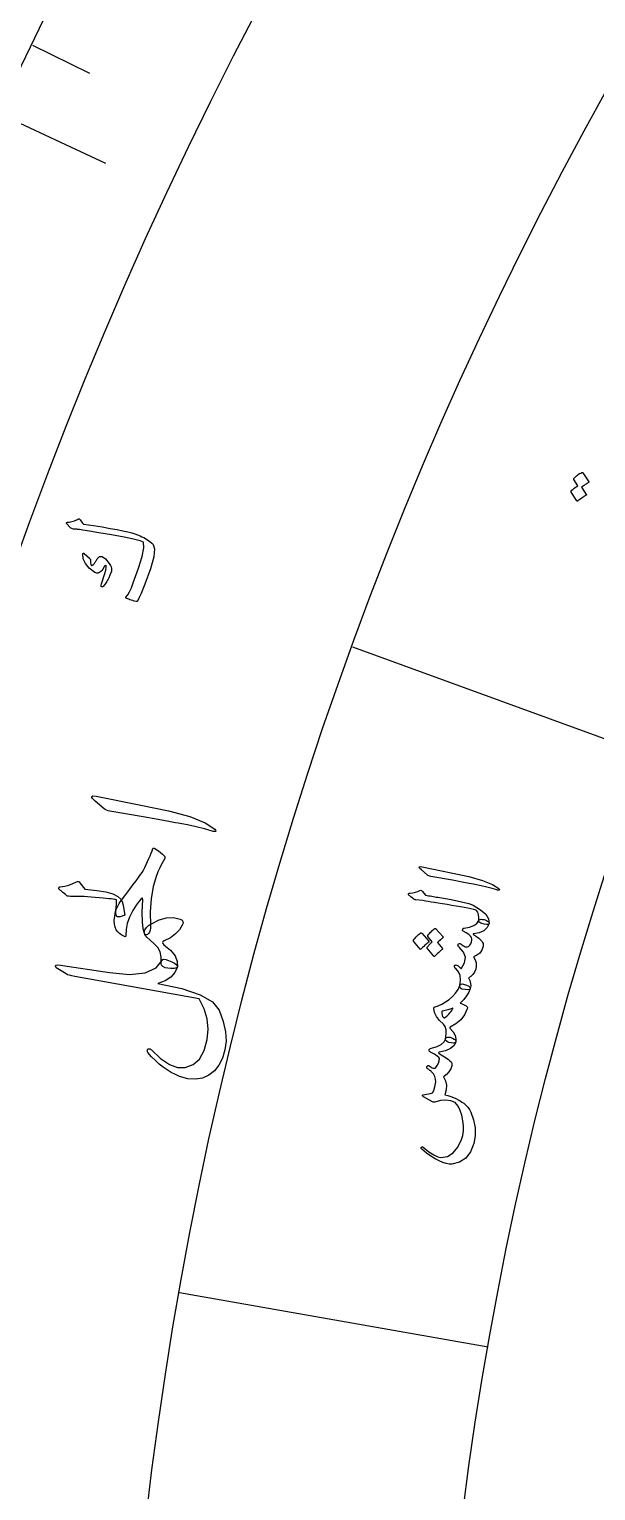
# Model space of a CAD drawing. Header units: millimetres. Extents: x -77 to 77, y -78 to 103.
# Drawn here: x -63.09 to -53.99, y 7.51 to 31 of the extents above; entities that cross this region are included whole.
import ezdxf

# ---------------------------------------------------------------- set-up
doc = ezdxf.new("R2010")
doc.units = ezdxf.units.MM
for name, color, linetype in [('ENGRAVE', 7, 'Continuous'), ('ENGRAVE_FINE', 8, 'Continuous'), ('TEXT', 5, 'Continuous')]:
    doc.layers.add(name, color=color, linetype=linetype)

msp = doc.modelspace()

# ---------------------------------------------------------------- linework, layer by layer
at = {"layer": 'ENGRAVE'}
msp.add_lwpolyline([(-63.5662, 29.6414), (-61.8664, 28.8488)], dxfattribs=at)
for radius in [75.95, 75.95, 73.9156, 70.1375, 70.1375, 67.1538, 61.6125, 61.6125, 56.575, 56.575]:
    msp.add_circle((0, 0), radius, dxfattribs=at)
at = {"layer": 'ENGRAVE_FINE'}
for points in [[(-63.0392, 30.7463), (-62.1197, 30.2978)], [(-57.8968, 21.0727), (-53.1631, 19.3498)], [(-60.6765, 10.6989), (-55.7155, 9.8241)]]:
    msp.add_lwpolyline(points, dxfattribs=at)
at = {"layer": 'TEXT'}
for points in [[(-54.3413, 23.7665), (-54.3425, 23.7697), (-54.3425, 23.7734), (-54.3411, 23.7776), (-54.3385, 23.7824), (-54.3243, 23.7971), (-54.3097, 23.811), (-54.2947, 23.8241), (-54.2792, 23.8363), (-54.2631, 23.8477), (-54.2464, 23.8583), (-54.2288, 23.8683), (-54.2106, 23.8775), (-54.2057, 23.8787), (-54.2013, 23.8782), (-54.1974, 23.876), (-54.194, 23.8723), (-54.0976, 23.7279), (-54.0969, 23.7247), (-54.0984, 23.7213), (-54.1022, 23.7175), (-54.1082, 23.7134), (-54.1131, 23.7109), (-54.1204, 23.7065), (-54.1299, 23.7002), (-54.1417, 23.692), (-54.156, 23.6818), (-54.1728, 23.6695), (-54.1923, 23.6551), (-54.2143, 23.6388), (-54.1397, 23.5257), (-54.1378, 23.5212), (-54.1388, 23.5168), (-54.1426, 23.5126), (-54.1492, 23.5086), (-54.1549, 23.5051), (-54.1636, 23.4995), (-54.1754, 23.4918), (-54.1901, 23.4819), (-54.208, 23.4697), (-54.2291, 23.4548), (-54.2534, 23.4374), (-54.281, 23.4174), (-54.2848, 23.4157), (-54.288, 23.4156), (-54.2905, 23.4171), (-54.2923, 23.4201), (-54.3834, 23.5635), (-54.3847, 23.5667), (-54.3847, 23.5704), (-54.3833, 23.5747), (-54.3808, 23.5794), (-54.3695, 23.5923), (-54.3576, 23.6044), (-54.3451, 23.6157), (-54.3321, 23.6263), (-54.3186, 23.6361), (-54.3047, 23.6452), (-54.2905, 23.6536), (-54.2759, 23.6613)], [(-62.4696, 23.0779), (-62.4464, 23.081), (-62.4241, 23.0851), (-62.4026, 23.0899), (-62.3819, 23.0956), (-62.3621, 23.1022), (-62.343, 23.1098), (-62.3247, 23.1185), (-62.3072, 23.1283), (-62.2983, 23.1313), (-62.2896, 23.1301), (-62.2811, 23.1249), (-62.2729, 23.1156), (-62.231, 23.0626), (-62.2263, 23.0572), (-62.2222, 23.0531), (-62.2186, 23.0502), (-62.2156, 23.0486), (-62.0581, 23.0243), (-61.9162, 23.0013), (-61.7898, 22.9796), (-61.679, 22.9592), (-61.5839, 22.94), (-61.5046, 22.922), (-61.4412, 22.9054), (-61.3936, 22.8899), (-61.3052, 22.857), (-61.2778, 22.8449), (-61.2507, 22.8315), (-61.2241, 22.8167), (-61.1978, 22.8005), (-61.172, 22.7829), (-61.1466, 22.7636), (-61.1217, 22.7426), (-61.0973, 22.7201), (-61.0747, 22.6501), (-61.0898, 22.5202), (-61.1422, 22.3301), (-61.2314, 22.0796), (-61.2623, 22.0025), (-61.2927, 21.9318), (-61.3228, 21.8676), (-61.3526, 21.8098), (-61.3569, 21.8051), (-61.3618, 21.8024), (-61.3673, 21.8017), (-61.3734, 21.803), (-61.4018, 21.8112), (-61.4275, 21.8189), (-61.4506, 21.826), (-61.4711, 21.8326), (-61.4893, 21.8387), (-61.5052, 21.8445), (-61.519, 21.8498), (-61.5307, 21.8548), (-61.5371, 21.8579), (-61.54, 21.8616), (-61.5394, 21.8659), (-61.5353, 21.8707), (-61.5074, 21.9084), (-61.4786, 21.9595), (-61.4487, 22.024), (-61.4178, 22.1019), (-61.3327, 22.3372), (-61.2767, 22.5251), (-61.25, 22.6659), (-61.2531, 22.7596), (-61.3081, 22.7799), (-61.412, 22.8058), (-61.565, 22.8373), (-61.767, 22.8741), (-61.97, 22.9092), (-62.1237, 22.935), (-62.2282, 22.9517), (-62.2835, 22.9592), (-62.2988, 22.9608), (-62.3132, 22.9623), (-62.3265, 22.9637), (-62.3388, 22.965), (-62.3501, 22.9662), (-62.3601, 22.9671), (-62.3689, 22.9679), (-62.3765, 22.9685), (-62.3927, 22.9708), (-62.4072, 22.9756), (-62.4201, 22.9829), (-62.4312, 22.9928), (-62.487, 23.053), (-62.4905, 23.0575), (-62.4924, 23.0618), (-62.4927, 23.0656), (-62.4912, 23.0692), (-62.4873, 23.0727), (-62.4823, 23.0753), (-62.4764, 23.077), (-62.4696, 23.0779)], [(-62.2285, 22.5716), (-62.2268, 22.5749), (-62.2244, 22.5774), (-62.2212, 22.5791), (-62.2173, 22.58), (-62.2142, 22.5796), (-62.2111, 22.5788), (-62.2079, 22.5773), (-62.2046, 22.5754), (-62.1226, 22.5022), (-62.1146, 22.494), (-62.1089, 22.4864), (-62.1055, 22.4794), (-62.1045, 22.4729), (-62.1064, 22.4477), (-62.105, 22.4251), (-62.1003, 22.4052), (-62.0923, 22.388), (-62.0866, 22.3831), (-62.0783, 22.384), (-62.0675, 22.3907), (-62.0541, 22.4031), (-62.0469, 22.412), (-62.0398, 22.4214), (-62.0328, 22.4312), (-62.0259, 22.4414), (-62.0191, 22.4521), (-62.0122, 22.4635), (-62.0055, 22.4756), (-61.9987, 22.4883), (-61.9628, 22.5276), (-61.9181, 22.5281), (-61.8648, 22.4899), (-61.8027, 22.4131), (-61.7863, 22.3847), (-61.7748, 22.3588), (-61.7684, 22.3351), (-61.767, 22.3138), (-61.7701, 22.2921), (-61.7785, 22.2636), (-61.7921, 22.2282), (-61.811, 22.186), (-61.8211, 22.1646), (-61.8315, 22.1446), (-61.8421, 22.1259), (-61.853, 22.1087), (-61.8638, 22.0927), (-61.8743, 22.0778), (-61.8843, 22.064), (-61.8939, 22.0514), (-61.9019, 22.0444), (-61.9096, 22.0401), (-61.9172, 22.0386), (-61.9246, 22.0398), (-61.9313, 22.0435), (-61.9352, 22.0487), (-61.9362, 22.0555), (-61.9344, 22.0638), (-61.9271, 22.0898), (-61.9183, 22.1191), (-61.908, 22.1518), (-61.8963, 22.1878), (-61.8743, 22.2549), (-61.8596, 22.3082), (-61.8521, 22.3477), (-61.852, 22.3733), (-61.853, 22.377), (-61.8553, 22.3797), (-61.8587, 22.3812), (-61.8633, 22.3815), (-61.8665, 22.3809), (-61.8699, 22.3788), (-61.8736, 22.3752), (-61.8776, 22.3702), (-61.9094, 22.322), (-61.9237, 22.3022), (-61.9386, 22.2863), (-61.9542, 22.2741), (-61.9705, 22.2658), (-61.9881, 22.2602), (-62.0046, 22.2591), (-62.0201, 22.2624), (-62.0344, 22.2702), (-62.1248, 22.3403), (-62.1873, 22.414), (-62.2218, 22.4911), (-62.2285, 22.5716)], [(-62.0305, 18.5942), (-62.0748, 18.6379), (-62.0866, 18.6659), (-62.0658, 18.6781), (-62.0125, 18.6746), (-61.2946, 18.5307), (-60.8545, 18.4403), (-60.5099, 18.3454), (-60.2605, 18.2464), (-60.1062, 18.1437), (-60.0952, 18.1301), (-60.0902, 18.1196), (-60.0913, 18.112), (-60.0985, 18.1074), (-60.1084, 18.105), (-60.1203, 18.1048), (-60.1343, 18.1067), (-60.1504, 18.1107), (-60.2737, 18.1479), (-60.4063, 18.1816), (-60.5481, 18.2119), (-60.699, 18.2386), (-60.7383, 18.2463), (-60.8446, 18.266), (-61.018, 18.2975), (-61.2585, 18.3408), (-61.7934, 18.4314), (-61.8213, 18.4382), (-61.8462, 18.4472), (-61.8681, 18.4584), (-61.8869, 18.472)], [(-61.5611, 16.4193), (-61.6024, 16.4406), (-61.6381, 16.4655), (-61.6683, 16.4939), (-61.6928, 16.5259), (-61.7111, 16.5675), (-61.7211, 16.6182), (-61.7229, 16.678), (-61.7164, 16.7468), (-61.7098, 16.7836), (-61.701, 16.8189), (-61.6901, 16.8529), (-61.6771, 16.8856), (-61.6622, 16.9169), (-61.6459, 16.9471), (-61.6282, 16.9761), (-61.609, 17.004), (-61.5381, 17.0967), (-61.4749, 17.1797), (-61.4196, 17.2528), (-61.3721, 17.3162), (-61.3324, 17.3701), (-61.3006, 17.4146), (-61.2765, 17.4499), (-61.2603, 17.4759), (-61.2342, 17.5266), (-61.21, 17.5759), (-61.1877, 17.6238), (-61.1674, 17.6703), (-61.1487, 17.7147), (-61.1316, 17.7565), (-61.1159, 17.7955), (-61.1018, 17.8319), (-61.0985, 17.8374), (-61.0927, 17.8394), (-61.0844, 17.8379), (-61.0736, 17.833), (-61.0283, 17.8064), (-60.9865, 17.7757), (-60.9482, 17.741), (-60.9134, 17.7024), (-60.9099, 17.6962), (-60.9086, 17.6894), (-60.9094, 17.682), (-60.9123, 17.6741), (-60.934, 17.6348), (-60.9544, 17.5967), (-60.9734, 17.56), (-60.991, 17.5247), (-61.007, 17.4908), (-61.0212, 17.4585), (-61.0336, 17.4278), (-61.0441, 17.3987), (-61.0968, 17.2209), (-61.1302, 17.0272), (-61.1442, 16.8179), (-61.1385, 16.5931), (-61.1386, 16.5546), (-61.1443, 16.5207), (-61.1557, 16.4914), (-61.1727, 16.4667), (-61.1918, 16.4502), (-61.2092, 16.4456), (-61.2249, 16.453), (-61.239, 16.4722), (-61.2591, 16.5411), (-61.2706, 16.6545), (-61.2732, 16.8123), (-61.2665, 17.0148), (-61.2672, 17.0231), (-61.2686, 17.0293), (-61.2706, 17.0334), (-61.2731, 17.0352), (-61.2936, 17.0247), (-61.3257, 16.9878), (-61.3692, 16.9246), (-61.4241, 16.8349), (-61.4779, 16.7317), (-61.5146, 16.63), (-61.5341, 16.5298), (-61.5364, 16.4313), (-61.5367, 16.4221), (-61.541, 16.417), (-61.5491, 16.4161), (-61.5611, 16.4193)], [(-56.7887, 17.4897), (-56.8173, 17.518), (-56.8248, 17.5361), (-56.8113, 17.5438), (-56.7769, 17.5413), (-56.3131, 17.4447), (-56.0287, 17.3843), (-55.8061, 17.3214), (-55.6452, 17.2562), (-55.5459, 17.189), (-55.5388, 17.1802), (-55.5356, 17.1733), (-55.5364, 17.1684), (-55.541, 17.1655), (-55.5474, 17.1639), (-55.5552, 17.1638), (-55.5642, 17.1651), (-55.5746, 17.1678), (-55.6542, 17.1924), (-55.7399, 17.2148), (-55.8314, 17.2351), (-55.929, 17.2531), (-55.9544, 17.2583), (-56.023, 17.2715), (-56.1351, 17.2928), (-56.2905, 17.322), (-56.6361, 17.3835), (-56.6541, 17.388), (-56.6701, 17.3939), (-56.6842, 17.4013), (-56.6964, 17.4102)], [(-62.5471, 17.1269), (-62.558, 17.1359), (-62.5679, 17.1441), (-62.5769, 17.1514), (-62.5849, 17.1578), (-62.5919, 17.1634), (-62.5976, 17.168), (-62.6019, 17.1717), (-62.605, 17.1744), (-62.61, 17.1809), (-62.613, 17.1877), (-62.614, 17.1947), (-62.6129, 17.2019), (-62.6102, 17.2085), (-62.6059, 17.2134), (-62.6002, 17.2168), (-62.5929, 17.2186), (-62.5194, 17.2291), (-62.4512, 17.2459), (-62.3881, 17.2687), (-62.3303, 17.2976), (-62.3159, 17.3031), (-62.302, 17.3024), (-62.2887, 17.2955), (-62.2759, 17.2825), (-62.1986, 17.1824), (-62.0042, 17.1601), (-61.8572, 17.1348), (-61.7437, 17.1028), (-61.6638, 17.0641), (-61.6173, 17.0187), (-61.5989, 16.9799), (-61.5824, 16.9242), (-61.5678, 16.8516), (-61.555, 16.7621), (-61.6273, 16.7339), (-61.6751, 16.7372), (-61.6986, 16.772), (-61.6977, 16.8383), (-61.6913, 16.887), (-61.6876, 16.9313), (-61.6867, 16.9714), (-61.6884, 17.0071), (-61.701, 17.0113), (-61.7197, 17.0154), (-61.7443, 17.0193), (-61.775, 17.0232), (-61.8118, 17.0272), (-61.8549, 17.0315), (-61.9042, 17.0362), (-61.9598, 17.0413), (-62.0283, 17.0477), (-62.0927, 17.0531), (-62.1529, 17.0576), (-62.2089, 17.061), (-62.261, 17.0634), (-62.3093, 17.0646), (-62.354, 17.0645), (-62.3949, 17.0632), (-62.4274, 17.063), (-62.453, 17.0649), (-62.472, 17.0689), (-62.4842, 17.075), (-62.4945, 17.0847), (-62.5084, 17.0966), (-62.5259, 17.1107), (-62.5471, 17.1269)], [(-56.9112, 17.0201), (-56.9375, 17.0417), (-56.9584, 17.0587), (-56.9739, 17.071), (-56.984, 17.0786), (-56.9903, 17.0841), (-56.9942, 17.0899), (-56.9958, 17.096), (-56.995, 17.1024), (-56.9918, 17.1089), (-56.9866, 17.1136), (-56.9795, 17.1165), (-56.9704, 17.1175), (-56.9262, 17.1212), (-56.885, 17.1291), (-56.8468, 17.1412), (-56.8116, 17.1574), (-56.8006, 17.1617), (-56.79, 17.1606), (-56.7797, 17.1543), (-56.7698, 17.1428), (-56.725, 17.0845), (-56.6986, 17.0795), (-56.6726, 17.0748), (-56.6471, 17.0702), (-56.6221, 17.0657), (-56.5975, 17.0613), (-56.5734, 17.0571), (-56.5498, 17.053), (-56.5266, 17.049), (-56.312, 17.0122), (-56.1456, 16.979), (-56.0273, 16.9494), (-55.9572, 16.9235), (-55.8381, 16.8497), (-55.756, 16.7756), (-55.7109, 16.7013), (-55.7027, 16.6267), (-55.7032, 16.6249), (-55.7038, 16.623), (-55.7043, 16.6212), (-55.7049, 16.6194), (-55.7185, 16.6116), (-55.7443, 16.6117), (-55.7824, 16.6196), (-55.8327, 16.6355), (-55.8508, 16.6428), (-55.8629, 16.652), (-55.8688, 16.6631), (-55.8687, 16.6762), (-55.8641, 16.7257), (-55.8694, 16.7696), (-55.8846, 16.808), (-55.9098, 16.8409), (-55.9488, 16.851), (-55.9936, 16.8614), (-56.044, 16.8721), (-56.1001, 16.8831), (-56.1616, 16.8945), (-56.2283, 16.9063), (-56.3001, 16.9185), (-56.3771, 16.9311), (-56.4526, 16.944), (-56.5206, 16.9554), (-56.5809, 16.9653), (-56.6337, 16.9736), (-56.6788, 16.9807), (-56.7162, 16.9867), (-56.7459, 16.9916), (-56.7678, 16.9955), (-56.8785, 17.0083), (-56.8891, 17.0108), (-56.898, 17.0136), (-56.9054, 17.0167), (-56.9112, 17.0201)], [(-61.2437, 16.4889), (-61.2297, 16.5268), (-61.2055, 16.5619), (-61.1713, 16.5943), (-61.1271, 16.6239), (-61.0015, 16.6856), (-60.8822, 16.7187), (-60.7691, 16.7234), (-60.6622, 16.6997), (-60.6339, 16.6841), (-60.6192, 16.6626), (-60.618, 16.6353), (-60.6304, 16.6021), (-60.6763, 16.5272), (-60.7401, 16.4597), (-60.8218, 16.3996), (-60.9215, 16.3469), (-60.9413, 16.3346), (-60.9486, 16.3204), (-60.9433, 16.3044), (-60.9253, 16.2865), (-60.8187, 16.198), (-60.7471, 16.109), (-60.7105, 16.0196), (-60.709, 15.9296), (-60.7138, 15.9217), (-60.7236, 15.9151), (-60.7384, 15.9098), (-60.7583, 15.9059), (-60.8147, 15.9035), (-60.8639, 15.9076), (-60.9061, 15.9182), (-60.9412, 15.9354), (-60.9537, 15.9467), (-60.9623, 15.9608), (-60.9671, 15.9778), (-60.968, 15.9975), (-60.9676, 16.0891), (-60.9863, 16.1701), (-61.0244, 16.2407), (-61.0817, 16.3007), (-61.1487, 16.3588), (-61.1981, 16.4095), (-61.2297, 16.4529), (-61.2437, 16.4889)], [(-56.2377, 15.9032), (-56.2461, 15.9118), (-56.2524, 15.9203), (-56.2564, 15.9287), (-56.2581, 15.937), (-56.2576, 15.9446), (-56.2547, 15.951), (-56.2493, 15.9562), (-56.2415, 15.9603), (-56.2322, 15.962), (-56.222, 15.9602), (-56.2111, 15.955), (-56.1995, 15.9463), (-56.1939, 15.9408), (-56.1881, 15.9353), (-56.182, 15.9299), (-56.1756, 15.9246), (-56.1692, 15.9191), (-56.1628, 15.9132), (-56.1566, 15.907), (-56.1504, 15.9005), (-56.0946, 15.9963), (-56.0811, 16.0859), (-56.11, 16.1695), (-56.1813, 16.2473), (-56.1897, 16.2559), (-56.196, 16.2641), (-56.2001, 16.2719), (-56.2021, 16.2794), (-56.2017, 16.287), (-56.199, 16.2935), (-56.1942, 16.2989), (-56.1872, 16.3031), (-56.1788, 16.3053), (-56.1698, 16.3046), (-56.16, 16.3009), (-56.1497, 16.2942), (-56.1251, 16.2768), (-56.1039, 16.2639), (-56.0861, 16.2555), (-56.0719, 16.2516), (-56.0498, 16.2521), (-56.0296, 16.2609), (-56.0112, 16.2779), (-55.9947, 16.3032), (-55.9822, 16.3323), (-55.9765, 16.3589), (-55.9775, 16.3829), (-55.9852, 16.4044), (-56.0018, 16.4261), (-56.0294, 16.4504), (-56.068, 16.4775), (-56.1175, 16.5074), (-56.1234, 16.5114), (-56.1267, 16.5171), (-56.1275, 16.5246), (-56.1257, 16.5339), (-56.1221, 16.5429), (-56.1172, 16.5495), (-56.1109, 16.5536), (-56.1034, 16.5554), (-56.0169, 16.569), (-55.9489, 16.594), (-55.8993, 16.6303), (-55.8682, 16.6781), (-55.8603, 16.6876), (-55.8475, 16.6934), (-55.8298, 16.6955), (-55.8072, 16.6939), (-55.7832, 16.6904), (-55.7621, 16.6849), (-55.7439, 16.6776), (-55.7284, 16.6683), (-55.7149, 16.6578), (-55.706, 16.6476), (-55.7017, 16.6379), (-55.7021, 16.6285), (-55.7344, 16.5618), (-55.7865, 16.5118), (-55.8584, 16.4787), (-55.9502, 16.4622), (-55.9549, 16.4615), (-55.957, 16.4597), (-55.9563, 16.4569), (-55.9529, 16.453), (-55.9054, 16.4205), (-55.8671, 16.3918), (-55.8379, 16.3668), (-55.818, 16.3455), (-55.8053, 16.3249), (-55.7975, 16.3041), (-55.7945, 16.2829), (-55.7964, 16.2614), (-55.8182, 16.2014), (-55.8513, 16.1534), (-55.8957, 16.1172), (-55.9514, 16.093), (-55.925, 16.0444), (-55.9105, 15.9946), (-55.9077, 15.9438), (-55.9167, 15.892), (-55.935, 15.8448), (-55.9605, 15.8064), (-55.9932, 15.7767), (-56.0333, 15.7558), (-56.0119, 15.7104), (-55.9999, 15.6664), (-55.9971, 15.6238), (-56.0038, 15.5825), (-56.0159, 15.5689), (-56.0426, 15.5631), (-56.0839, 15.565), (-56.1398, 15.5746), (-56.1559, 15.5812), (-56.1663, 15.5924), (-56.1713, 15.6084), (-56.1707, 15.629), (-56.1606, 15.7161), (-56.1684, 15.7908), (-56.1941, 15.8532), (-56.2377, 15.9032)], [(-56.9161, 16.3462), (-56.9178, 16.3492), (-56.9182, 16.3529), (-56.9174, 16.3572), (-56.9155, 16.3622), (-56.9034, 16.3787), (-56.8907, 16.3944), (-56.8775, 16.4093), (-56.8638, 16.4234), (-56.8494, 16.4368), (-56.8342, 16.4495), (-56.8182, 16.4617), (-56.8013, 16.4732), (-56.7957, 16.4756), (-56.7909, 16.4763), (-56.7869, 16.4751), (-56.7836, 16.4721), (-56.669, 16.3418), (-56.6674, 16.3378), (-56.6683, 16.3336), (-56.6719, 16.3291), (-56.678, 16.3243), (-56.6833, 16.3201), (-56.6912, 16.3134), (-56.7018, 16.3042), (-56.7152, 16.2925), (-56.7314, 16.2781), (-56.7504, 16.2607), (-56.7722, 16.2403), (-56.7969, 16.2169), (-56.8008, 16.2139), (-56.8041, 16.2129), (-56.8069, 16.2137), (-56.8091, 16.2163)], [(-56.6865, 16.4197), (-56.6882, 16.4227), (-56.6886, 16.4264), (-56.6879, 16.4307), (-56.6859, 16.4357), (-56.6738, 16.4521), (-56.6611, 16.4677), (-56.6479, 16.4825), (-56.6342, 16.4965), (-56.6198, 16.5098), (-56.6045, 16.5225), (-56.5885, 16.5345), (-56.5716, 16.5459), (-56.5669, 16.5477), (-56.5625, 16.5478), (-56.5584, 16.5462), (-56.5544, 16.5429), (-56.44, 16.4127), (-56.4389, 16.4098), (-56.4399, 16.4062), (-56.4432, 16.4019), (-56.4486, 16.3971), (-56.4522, 16.3939), (-56.4579, 16.389), (-56.4657, 16.3822), (-56.4754, 16.3736), (-56.4871, 16.3632), (-56.5005, 16.3509), (-56.5158, 16.3368), (-56.5328, 16.3207), (-56.448, 16.2258), (-56.4464, 16.2218), (-56.4473, 16.2176), (-56.4509, 16.2131), (-56.457, 16.2083), (-56.4622, 16.2041), (-56.4701, 16.1975), (-56.4808, 16.1883), (-56.4941, 16.1767), (-56.5102, 16.1623), (-56.5292, 16.145), (-56.551, 16.1247), (-56.5757, 16.1014), (-56.5793, 16.0992), (-56.5824, 16.0988), (-56.5851, 16.0999), (-56.5873, 16.1027), (-56.6945, 16.2321), (-56.6962, 16.235), (-56.6966, 16.2387), (-56.6959, 16.243), (-56.6939, 16.248), (-56.6854, 16.2597), (-56.6766, 16.2711), (-56.6674, 16.2823), (-56.6579, 16.2932), (-56.6481, 16.3038), (-56.6377, 16.3139), (-56.6269, 16.3235), (-56.6156, 16.3325)], [(-61.8022, 15.8383), (-61.4792, 15.8104), (-61.2283, 15.8362), (-61.0494, 15.9156), (-60.9422, 16.0489), (-60.9253, 16.0548), (-60.8957, 16.0504), (-60.8534, 16.0358), (-60.7984, 16.011), (-60.7556, 15.9895), (-60.7263, 15.9692), (-60.7105, 15.9502), (-60.7083, 15.9324), (-60.7481, 15.8388), (-60.8139, 15.7633), (-60.9056, 15.7058), (-61.0233, 15.6662), (-60.6376, 15.5833), (-60.3452, 15.4838), (-60.1461, 15.3682), (-60.0399, 15.2365), (-59.9756, 15.0545), (-59.9382, 14.8873), (-59.9278, 14.7346), (-59.9447, 14.5962), (-59.9846, 14.4637), (-60.0411, 14.3518), (-60.1143, 14.2605), (-60.2042, 14.1898), (-60.3072, 14.1433), (-60.4197, 14.1245), (-60.5416, 14.1337), (-60.6731, 14.171), (-60.7411, 14.2001), (-60.8079, 14.2345), (-60.8735, 14.2741), (-60.9379, 14.3189), (-61.0009, 14.3692), (-61.0626, 14.4251), (-61.1229, 14.4866), (-61.1819, 14.5538), (-61.1877, 14.5632), (-61.1912, 14.5727), (-61.1923, 14.5825), (-61.191, 14.5925), (-61.188, 14.6003), (-61.1831, 14.6065), (-61.1763, 14.6112), (-61.1675, 14.6142), (-61.1576, 14.6147), (-61.1475, 14.6117), (-61.137, 14.6052), (-61.1262, 14.5952), (-60.9779, 14.4559), (-60.8382, 14.3626), (-60.7071, 14.3149), (-60.5848, 14.3126), (-60.4551, 14.3594), (-60.3525, 14.4502), (-60.277, 14.5851), (-60.2282, 14.7642), (-60.2149, 14.9302), (-60.2323, 15.0942), (-60.2804, 15.2564), (-60.3592, 15.4172), (-62.355, 15.7772), (-62.4027, 15.786), (-62.4425, 15.7954), (-62.4744, 15.8057), (-62.4985, 15.8166), (-62.6574, 15.9164), (-62.6667, 15.9415), (-62.6577, 15.9572), (-62.6304, 15.9636), (-62.5847, 15.9605)], [(-56.5897, 15.265), (-56.5902, 15.2708), (-56.589, 15.2753), (-56.5861, 15.2786), (-56.5815, 15.2808), (-56.5222, 15.3037), (-56.4628, 15.3325), (-56.4032, 15.3672), (-56.3435, 15.4077), (-56.287, 15.4547), (-56.2393, 15.5076), (-56.2003, 15.5663), (-56.1702, 15.6308), (-56.1623, 15.6452), (-56.1503, 15.6537), (-56.1342, 15.6563), (-56.114, 15.653), (-56.0619, 15.6361), (-56.0261, 15.619), (-56.0065, 15.6018), (-56.0032, 15.5844), (-56.0266, 15.5227), (-56.0618, 15.4631), (-56.1089, 15.4054), (-56.1678, 15.3497), (-56.1228, 15.3322), (-56.0893, 15.3173), (-56.0674, 15.3051), (-56.0569, 15.2956), (-56.0525, 15.2861), (-56.0501, 15.2764), (-56.0498, 15.2665), (-56.0516, 15.2565), (-56.0964, 15.1615), (-56.1575, 15.0805), (-56.2348, 15.0134), (-56.3286, 14.9601), (-56.332, 14.958), (-56.3334, 14.955), (-56.3328, 14.9512), (-56.3302, 14.9467), (-56.2811, 14.8843), (-56.2488, 14.827), (-56.2333, 14.7747), (-56.2347, 14.7274), (-56.239, 14.7185), (-56.2466, 14.7122), (-56.2575, 14.7085), (-56.2718, 14.7074), (-56.3128, 14.7093), (-56.3463, 14.7155), (-56.3721, 14.7258), (-56.3905, 14.7404), (-56.3969, 14.749), (-56.401, 14.757), (-56.4028, 14.7645), (-56.4023, 14.7713), (-56.3893, 14.852), (-56.3904, 14.9185), (-56.4057, 14.9706), (-56.4353, 15.0084), (-56.4989, 15.0716), (-56.5458, 15.1355), (-56.5761, 15.1999), (-56.5897, 15.265)], [(-56.4542, 15.2205), (-56.4571, 15.2189), (-56.4593, 15.2164), (-56.4607, 15.2129), (-56.4614, 15.2085), (-56.4606, 15.1805), (-56.4562, 15.1558), (-56.4481, 15.1343), (-56.4364, 15.1161), (-56.4312, 15.1111), (-56.4259, 15.1088), (-56.4207, 15.1093), (-56.4155, 15.1125), (-56.3973, 15.126), (-56.3798, 15.1405), (-56.3629, 15.156), (-56.3465, 15.1726), (-56.3307, 15.1901), (-56.3156, 15.2087), (-56.301, 15.2283), (-56.287, 15.249), (-56.284, 15.2544), (-56.2823, 15.2589), (-56.2819, 15.2623), (-56.2827, 15.2647), (-56.2846, 15.266), (-56.2873, 15.2662), (-56.2908, 15.2652), (-56.2951, 15.2631), (-56.3112, 15.2574), (-56.3284, 15.2517), (-56.3467, 15.2461), (-56.3661, 15.2405), (-56.3865, 15.2351), (-56.408, 15.23), (-56.4306, 15.2251), (-56.4542, 15.2205)], [(-56.6422, 14.5595), (-56.6507, 14.5655), (-56.6572, 14.5728), (-56.6616, 14.5813), (-56.6639, 14.5909), (-56.6628, 14.6025), (-56.6559, 14.6122), (-56.6433, 14.6203), (-56.6249, 14.6266), (-56.5365, 14.6529), (-56.4699, 14.6857), (-56.4252, 14.7252), (-56.4023, 14.7713), (-56.3903, 14.7932), (-56.3672, 14.8027), (-56.3328, 14.7999), (-56.2873, 14.7847), (-56.2612, 14.7714), (-56.2437, 14.7574), (-56.2349, 14.7427), (-56.2347, 14.7274), (-56.2649, 14.6654), (-56.3198, 14.6165), (-56.3993, 14.5806), (-56.5035, 14.5576), (-56.5128, 14.5559), (-56.5163, 14.5524), (-56.514, 14.5473), (-56.506, 14.5404), (-56.4428, 14.501), (-56.3924, 14.4681), (-56.3547, 14.4417), (-56.3297, 14.4219), (-56.3125, 14.404), (-56.302, 14.3847), (-56.298, 14.3638), (-56.3006, 14.3414), (-56.3186, 14.2897), (-56.347, 14.2427), (-56.3859, 14.2002), (-56.4352, 14.1623), (-56.4017, 14.0971), (-56.3865, 14.0278), (-56.3896, 13.9542), (-56.4111, 13.8763), (-56.3626, 13.8617), (-56.3173, 13.8464), (-56.2752, 13.8303), (-56.2362, 13.8136), (-56.2002, 13.7962), (-56.1671, 13.7781), (-56.1369, 13.7591), (-56.1097, 13.7395), (-56.0742, 13.7098), (-56.0434, 13.6763), (-56.0171, 13.6392), (-55.9955, 13.5983), (-55.9498, 13.47), (-55.9263, 13.3429), (-55.925, 13.217), (-55.946, 13.092), (-55.9989, 12.9555), (-56.0755, 12.8549), (-56.1761, 12.7902), (-56.3007, 12.7613), (-56.3421, 12.7622), (-56.3899, 12.7708), (-56.444, 12.7872), (-56.5045, 12.8114), (-56.5697, 12.8443), (-56.6379, 12.8868), (-56.7091, 12.9388), (-56.7833, 13.0004), (-56.7881, 13.0056), (-56.7913, 13.0106), (-56.7928, 13.0155), (-56.7925, 13.0203), (-56.7906, 13.0262), (-56.7876, 13.031), (-56.7837, 13.0345), (-56.7789, 13.0368), (-56.7736, 13.0378), (-56.7684, 13.0374), (-56.7633, 13.0354), (-56.7582, 13.0321), (-56.6688, 12.9596), (-56.5916, 12.9081), (-56.5267, 12.8772), (-56.4741, 12.8671), (-56.3675, 12.8855), (-56.2767, 12.94), (-56.2017, 13.0307), (-56.1423, 13.1574), (-56.1242, 13.2227), (-56.1148, 13.2948), (-56.1142, 13.3735), (-56.1222, 13.459), (-56.1392, 13.5469), (-56.1654, 13.6249), (-56.2008, 13.693), (-56.2455, 13.7512), (-56.3169, 13.7803), (-56.3953, 13.7912), (-56.4805, 13.7839), (-56.5727, 13.7582), (-56.5831, 13.7559), (-56.5927, 13.7556), (-56.6015, 13.7574), (-56.6096, 13.7612), (-56.7544, 13.842), (-56.767, 13.8514), (-56.7718, 13.86), (-56.7689, 13.8678), (-56.7584, 13.8746), (-56.7328, 13.8809), (-56.705, 13.8863), (-56.6749, 13.8905), (-56.6427, 13.8937), (-56.6126, 13.9068), (-56.5885, 13.9427), (-56.5705, 14.0012), (-56.5584, 14.0824), (-56.5599, 14.1284), (-56.5724, 14.1714), (-56.5957, 14.2116), (-56.6299, 14.2488), (-56.6347, 14.2538), (-56.64, 14.2587), (-56.6457, 14.2635), (-56.6518, 14.2681), (-56.6581, 14.2727), (-56.6646, 14.2773), (-56.6712, 14.282), (-56.6779, 14.2866), (-56.6904, 14.2959), (-56.6992, 14.3044), (-56.7042, 14.3122), (-56.7054, 14.3194), (-56.7041, 14.325), (-56.7011, 14.3302), (-56.6966, 14.335), (-56.6904, 14.3394), (-56.6842, 14.3428), (-56.6778, 14.3441), (-56.6711, 14.3434), (-56.6642, 14.3407), (-56.6148, 14.3084), (-56.599, 14.3019), (-56.5845, 14.3007), (-56.5714, 14.3048), (-56.5597, 14.3143), (-56.5338, 14.3467), (-56.5153, 14.3817), (-56.5043, 14.4194), (-56.5008, 14.4597), (-56.5095, 14.4756), (-56.5359, 14.4975), (-56.5801, 14.5254), (-56.6422, 14.5595)]]:
    msp.add_lwpolyline(points, close=True, dxfattribs=at)

doc.saveas('drawing.dxf')
